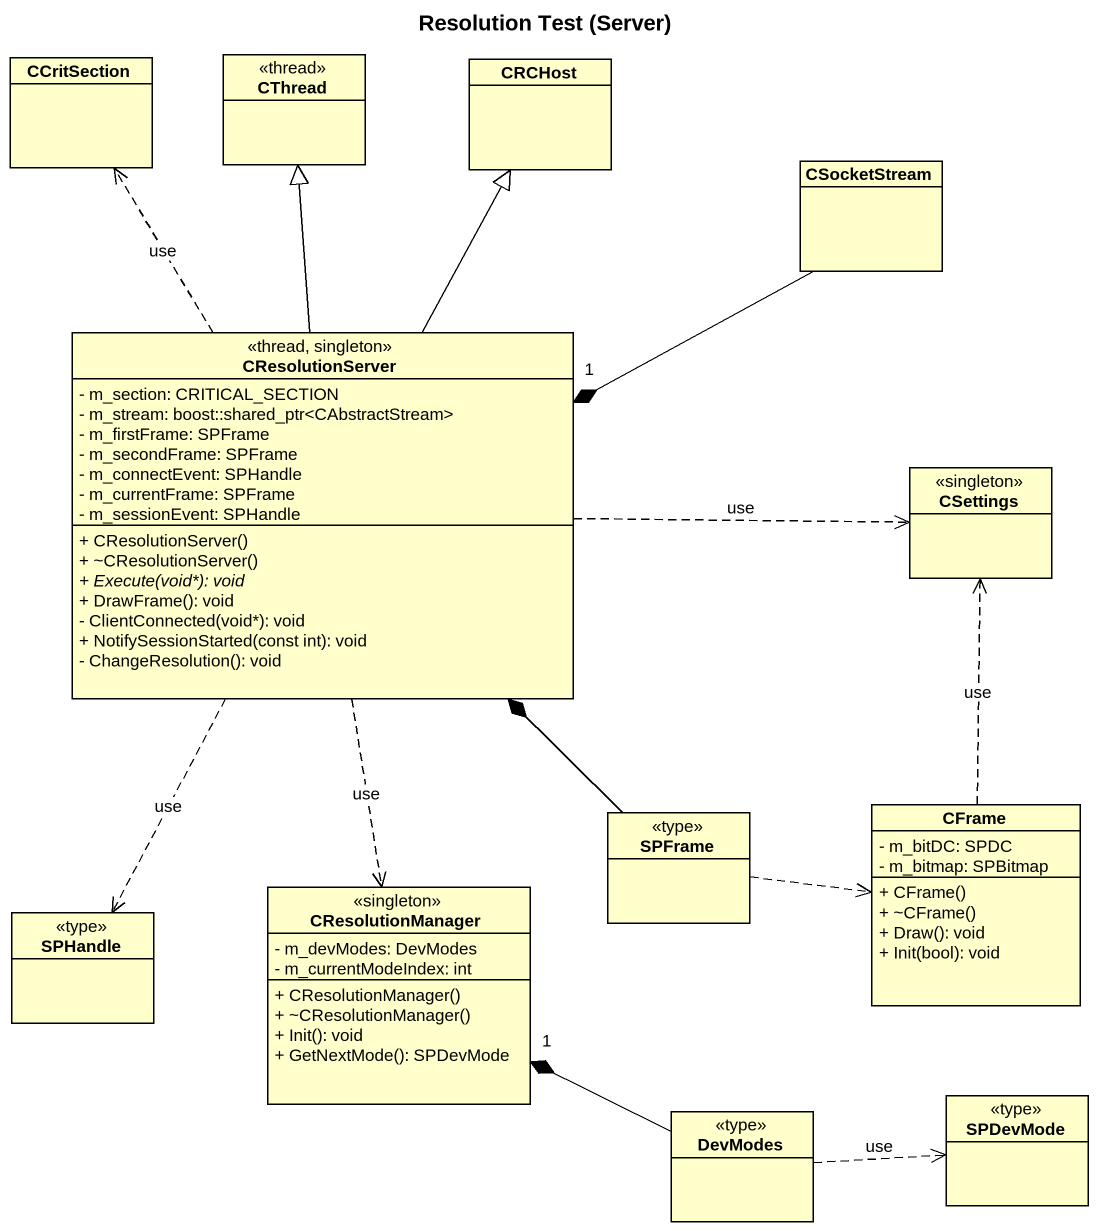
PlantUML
@startuml
title Resolution Test (Server)
hide circle
hide empty members
skinparam classAttributeIconSize 0
class CCritSection
class CThread <<thread>>
class CRCHost
class CSocketStream
class CResolutionServer <<thread, singleton>> {
  - m_section: CRITICAL_SECTION
  - m_stream: boost::shared_ptr<CAbstractStream>
  - m_firstFrame: SPFrame
  - m_secondFrame: SPFrame
  - m_connectEvent: SPHandle
  - m_currentFrame: SPFrame
  - m_sessionEvent: SPHandle
  + CResolutionServer()
  + ~CResolutionServer()
  {abstract} + Execute(void*): void
  + DrawFrame(): void
  - ClientConnected(void*): void
  + NotifySessionStarted(const int): void
  - ChangeResolution(): void
}
class CSettings <<singleton>>
class SPFrame <<type>>
class CFrame {
  - m_bitDC: SPDC
  - m_bitmap: SPBitmap
  + CFrame()
  + ~CFrame()
  + Draw(): void
  + Init(bool): void
}
class SPHandle <<type>>
class CResolutionManager <<singleton>> {
  - m_devModes: DevModes
  - m_currentModeIndex: int
  + CResolutionManager()
  + ~CResolutionManager()
  + Init(): void
  + GetNextMode(): SPDevMode
}
class DevModes <<type>>
class SPDevMode <<type>>
CSocketStream -left-* "1" CResolutionServer
CResolutionServer .up.> CCritSection : use
CResolutionServer -up-|> CThread
CResolutionServer -up-|> CRCHost
CResolutionServer .right.> CSettings : use
CResolutionServer ..> SPHandle : use
CResolutionServer ..> CResolutionManager : use
SPFrame -up-* CResolutionServer
SPFrame .right.> CFrame
CFrame .up.> CSettings : use
DevModes -left-* "1" CResolutionManager
DevModes .right.> SPDevMode : use
@enduml
